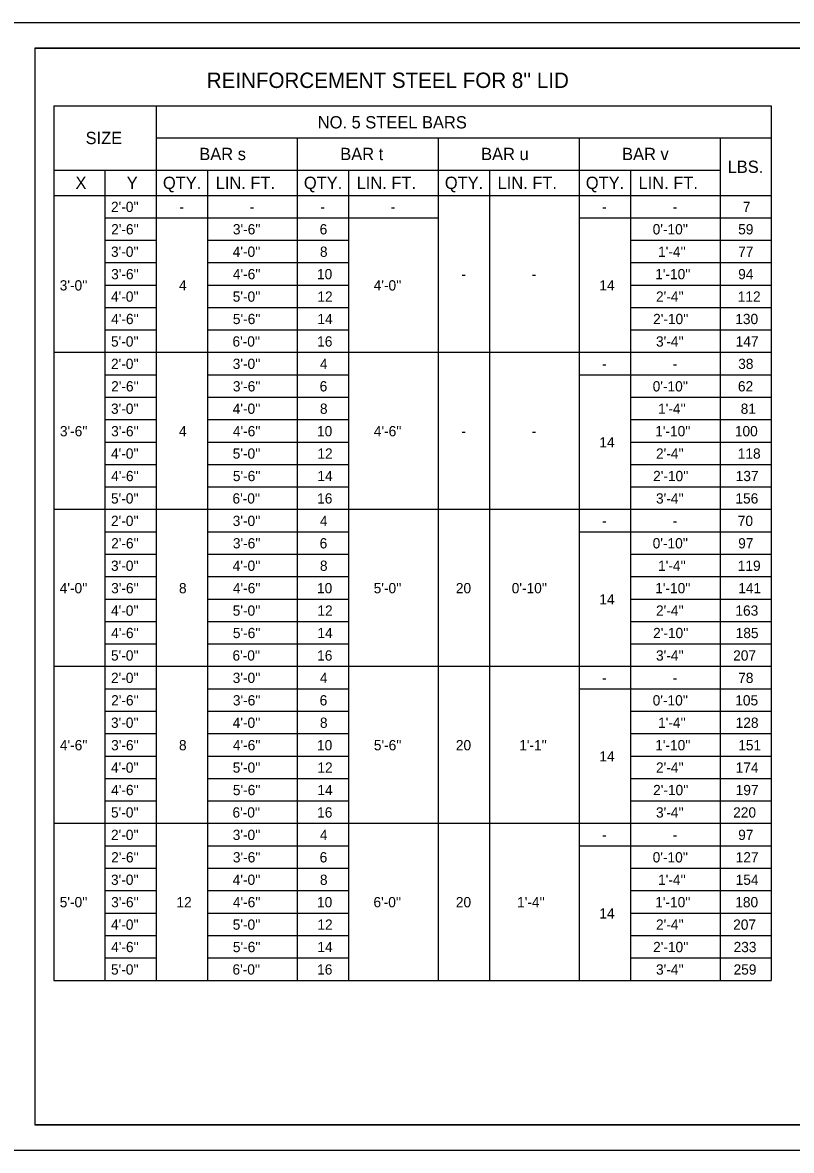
# Model space of a CAD drawing. Extents: x 997.6 to 1036.9, y 998.9 to 1022.7.
# Drawn here: x 1006.76 to 1021.76, y 1000 to 1022 of the extents above; entities that cross this region are included whole.
import ezdxf

# ---------------------------------------------------------------- set-up
doc = ezdxf.new("R2010")
doc.units = 0
for name, color, linetype in [('1', 7, 'Continuous'), ('10', 7, 'Continuous'), ('11', 7, 'Continuous'), ('14', 7, 'Continuous')]:
    doc.layers.add(name, color=color, linetype=linetype)

msp = doc.modelspace()

# ---------------------------------------------------------------- linework, layer by layer
at = {"layer": '1'}
for p, q in [((1007.366, 1020.374), (1021.366, 1020.374)), ((1007.366, 1020.374), (1007.366, 1003.312)), ((1009.366, 1020.374), (1009.366, 1003.312)), ((1021.366, 1020.374), (1021.366, 1003.312)), ((1009.366, 1019.749), (1021.366, 1019.749)), ((1012.116, 1019.749), (1012.116, 1018.624)), ((1014.866, 1019.749), (1014.866, 1003.312)), ((1017.616, 1019.749), (1017.616, 1003.312)), ((1020.366, 1019.749), (1020.366, 1003.312)), ((1007.366, 1019.124), (1020.366, 1019.124)), ((1008.366, 1019.124), (1008.366, 1003.312)), ((1010.366, 1019.124), (1010.366, 1018.624)), ((1013.116, 1019.124), (1013.116, 1003.312)), ((1015.866, 1019.124), (1015.866, 1003.312)), ((1018.616, 1019.124), (1018.616, 1003.312)), ((1007.366, 1018.624), (1009.366, 1018.624)), ((1009.366, 1018.624), (1010.366, 1018.624)), ((1010.366, 1018.624), (1010.366, 1003.312)), ((1010.366, 1018.624), (1021.366, 1018.624)), ((1012.116, 1018.624), (1012.116, 1003.312)), ((1009.366, 1018.187), (1008.366, 1018.187)), ((1010.366, 1018.187), (1009.366, 1018.187)), ((1012.116, 1018.187), (1010.366, 1018.187)), ((1013.116, 1018.187), (1012.116, 1018.187)), ((1014.866, 1018.187), (1013.116, 1018.187)), ((1018.616, 1018.187), (1017.616, 1018.187)), ((1020.366, 1018.187), (1018.616, 1018.187)), ((1021.366, 1018.187), (1020.366, 1018.187)), ((1009.366, 1017.749), (1008.366, 1017.749)), ((1012.116, 1017.749), (1010.366, 1017.749)), ((1013.116, 1017.749), (1012.116, 1017.749)), ((1020.366, 1017.749), (1018.616, 1017.749)), ((1021.366, 1017.749), (1020.366, 1017.749)), ((1009.366, 1017.312), (1008.366, 1017.312)), ((1012.116, 1017.312), (1010.366, 1017.312)), ((1013.116, 1017.312), (1012.116, 1017.312)), ((1020.366, 1017.312), (1018.616, 1017.312)), ((1021.366, 1017.312), (1020.366, 1017.312)), ((1009.366, 1016.874), (1008.366, 1016.874)), ((1012.116, 1016.874), (1010.366, 1016.874)), ((1013.116, 1016.874), (1012.116, 1016.874)), ((1020.366, 1016.874), (1018.616, 1016.874)), ((1021.366, 1016.874), (1020.366, 1016.874)), ((1009.366, 1016.437), (1008.366, 1016.437)), ((1012.116, 1016.437), (1010.366, 1016.437)), ((1013.116, 1016.437), (1012.116, 1016.437)), ((1020.366, 1016.437), (1018.616, 1016.437)), ((1021.366, 1016.437), (1020.366, 1016.437)), ((1009.366, 1015.999), (1008.366, 1015.999)), ((1012.116, 1015.999), (1010.366, 1015.999)), ((1013.116, 1015.999), (1012.116, 1015.999)), ((1020.366, 1015.999), (1018.616, 1015.999)), ((1021.366, 1015.999), (1020.366, 1015.999)), ((1008.366, 1015.562), (1007.366, 1015.562)), ((1021.366, 1015.562), (1008.366, 1015.562)), ((1009.366, 1015.124), (1008.366, 1015.124)), ((1012.116, 1015.124), (1010.366, 1015.124)), ((1013.116, 1015.124), (1012.116, 1015.124)), ((1018.616, 1015.124), (1017.616, 1015.124)), ((1020.366, 1015.124), (1018.616, 1015.124)), ((1021.366, 1015.124), (1020.366, 1015.124)), ((1009.366, 1014.687), (1008.366, 1014.687)), ((1012.116, 1014.687), (1010.366, 1014.687)), ((1013.116, 1014.687), (1012.116, 1014.687)), ((1020.366, 1014.687), (1018.616, 1014.687)), ((1021.366, 1014.687), (1020.366, 1014.687)), ((1009.366, 1014.249), (1008.366, 1014.249)), ((1012.116, 1014.249), (1010.366, 1014.249)), ((1013.116, 1014.249), (1012.116, 1014.249)), ((1020.366, 1014.249), (1018.616, 1014.249)), ((1021.366, 1014.249), (1020.366, 1014.249)), ((1009.366, 1013.812), (1008.366, 1013.812)), ((1012.116, 1013.812), (1010.366, 1013.812)), ((1013.116, 1013.812), (1012.116, 1013.812)), ((1020.366, 1013.812), (1018.616, 1013.812)), ((1021.366, 1013.812), (1020.366, 1013.812)), ((1009.366, 1013.374), (1008.366, 1013.374)), ((1012.116, 1013.374), (1010.366, 1013.374)), ((1013.116, 1013.374), (1012.116, 1013.374)), ((1020.366, 1013.374), (1018.616, 1013.374)), ((1021.366, 1013.374), (1020.366, 1013.374)), ((1009.366, 1012.937), (1008.366, 1012.937)), ((1012.116, 1012.937), (1010.366, 1012.937)), ((1013.116, 1012.937), (1012.116, 1012.937)), ((1020.366, 1012.937), (1018.616, 1012.937)), ((1021.366, 1012.937), (1020.366, 1012.937)), ((1008.366, 1012.499), (1007.366, 1012.499)), ((1021.366, 1012.499), (1008.366, 1012.499)), ((1009.366, 1012.062), (1008.366, 1012.062)), ((1012.116, 1012.062), (1010.366, 1012.062)), ((1013.116, 1012.062), (1012.116, 1012.062)), ((1018.616, 1012.062), (1017.616, 1012.062)), ((1020.366, 1012.062), (1018.616, 1012.062)), ((1021.366, 1012.062), (1020.366, 1012.062)), ((1009.366, 1011.624), (1008.366, 1011.624)), ((1012.116, 1011.624), (1010.366, 1011.624)), ((1013.116, 1011.624), (1012.116, 1011.624)), ((1020.366, 1011.624), (1018.616, 1011.624)), ((1021.366, 1011.624), (1020.366, 1011.624)), ((1009.366, 1011.187), (1008.366, 1011.187)), ((1012.116, 1011.187), (1010.366, 1011.187)), ((1013.116, 1011.187), (1012.116, 1011.187)), ((1020.366, 1011.187), (1018.616, 1011.187)), ((1021.366, 1011.187), (1020.366, 1011.187)), ((1009.366, 1010.749), (1008.366, 1010.749)), ((1012.116, 1010.749), (1010.366, 1010.749)), ((1013.116, 1010.749), (1012.116, 1010.749)), ((1020.366, 1010.749), (1018.616, 1010.749)), ((1021.366, 1010.749), (1020.366, 1010.749)), ((1009.366, 1010.312), (1008.366, 1010.312)), ((1012.116, 1010.312), (1010.366, 1010.312)), ((1013.116, 1010.312), (1012.116, 1010.312)), ((1020.366, 1010.312), (1018.616, 1010.312)), ((1021.366, 1010.312), (1020.366, 1010.312)), ((1009.366, 1009.874), (1008.366, 1009.874)), ((1012.116, 1009.874), (1010.366, 1009.874)), ((1013.116, 1009.874), (1012.116, 1009.874)), ((1020.366, 1009.874), (1018.616, 1009.874)), ((1021.366, 1009.874), (1020.366, 1009.874)), ((1008.366, 1009.437), (1007.366, 1009.437)), ((1021.366, 1009.437), (1008.366, 1009.437)), ((1009.366, 1008.999), (1008.366, 1008.999)), ((1012.116, 1008.999), (1010.366, 1008.999)), ((1013.116, 1008.999), (1012.116, 1008.999)), ((1018.616, 1008.999), (1017.616, 1008.999)), ((1020.366, 1008.999), (1018.616, 1008.999)), ((1021.366, 1008.999), (1020.366, 1008.999)), ((1009.366, 1008.562), (1008.366, 1008.562)), ((1012.116, 1008.562), (1010.366, 1008.562)), ((1013.116, 1008.562), (1012.116, 1008.562)), ((1020.366, 1008.562), (1018.616, 1008.562)), ((1021.366, 1008.562), (1020.366, 1008.562)), ((1009.366, 1008.124), (1008.366, 1008.124)), ((1012.116, 1008.124), (1010.366, 1008.124)), ((1013.116, 1008.124), (1012.116, 1008.124)), ((1020.366, 1008.124), (1018.616, 1008.124)), ((1021.366, 1008.124), (1020.366, 1008.124)), ((1009.366, 1007.687), (1008.366, 1007.687)), ((1012.116, 1007.687), (1010.366, 1007.687)), ((1013.116, 1007.687), (1012.116, 1007.687)), ((1020.366, 1007.687), (1018.616, 1007.687)), ((1021.366, 1007.687), (1020.366, 1007.687)), ((1009.366, 1007.249), (1008.366, 1007.249)), ((1012.116, 1007.249), (1010.366, 1007.249)), ((1013.116, 1007.249), (1012.116, 1007.249)), ((1020.366, 1007.249), (1018.616, 1007.249)), ((1021.366, 1007.249), (1020.366, 1007.249)), ((1009.366, 1006.812), (1008.366, 1006.812)), ((1012.116, 1006.812), (1010.366, 1006.812)), ((1013.116, 1006.812), (1012.116, 1006.812)), ((1020.366, 1006.812), (1018.616, 1006.812)), ((1021.366, 1006.812), (1020.366, 1006.812)), ((1008.366, 1006.374), (1007.366, 1006.374)), ((1021.366, 1006.374), (1008.366, 1006.374)), ((1009.366, 1005.937), (1008.366, 1005.937)), ((1012.116, 1005.937), (1010.366, 1005.937)), ((1013.116, 1005.937), (1012.116, 1005.937)), ((1018.616, 1005.937), (1017.616, 1005.937)), ((1020.366, 1005.937), (1018.616, 1005.937)), ((1021.366, 1005.937), (1020.366, 1005.937)), ((1009.366, 1005.499), (1008.366, 1005.499)), ((1012.116, 1005.499), (1010.366, 1005.499)), ((1013.116, 1005.499), (1012.116, 1005.499)), ((1020.366, 1005.499), (1018.616, 1005.499)), ((1021.366, 1005.499), (1020.366, 1005.499)), ((1009.366, 1005.062), (1008.366, 1005.062)), ((1012.116, 1005.062), (1010.366, 1005.062)), ((1013.116, 1005.062), (1012.116, 1005.062)), ((1020.366, 1005.062), (1018.616, 1005.062)), ((1021.366, 1005.062), (1020.366, 1005.062)), ((1009.366, 1004.624), (1008.366, 1004.624)), ((1012.116, 1004.624), (1010.366, 1004.624)), ((1013.116, 1004.624), (1012.116, 1004.624)), ((1020.366, 1004.624), (1018.616, 1004.624)), ((1021.366, 1004.624), (1020.366, 1004.624)), ((1009.366, 1004.187), (1008.366, 1004.187)), ((1012.116, 1004.187), (1010.366, 1004.187)), ((1013.116, 1004.187), (1012.116, 1004.187)), ((1020.366, 1004.187), (1018.616, 1004.187)), ((1021.366, 1004.187), (1020.366, 1004.187)), ((1009.366, 1003.749), (1008.366, 1003.749)), ((1012.116, 1003.749), (1010.366, 1003.749)), ((1013.116, 1003.749), (1012.116, 1003.749)), ((1020.366, 1003.749), (1018.616, 1003.749)), ((1021.366, 1003.749), (1020.366, 1003.749)), ((1007.366, 1003.312), (1021.366, 1003.312))]:
    msp.add_line(p, q, dxfattribs=at)
at = {"layer": '10'}
for p, q in [((1007, 1021.5), (1035.5, 1021.5)), ((1007, 1021.5), (1007, 1000.5)), ((1035.5, 1000.5), (1007, 1000.5))]:
    msp.add_line(p, q, dxfattribs=at)
at = {"layer": '11'}
msp.add_lwpolyline([(1007, 1000.5), (1035.5, 1000.5), (1035.5, 1021.5), (1007, 1021.5)], close=True, dxfattribs=at)
at = {"layer": '14'}
for p, q in [((1000, 1022), (1036, 1022)), ((1036, 1000), (1000, 1000))]:
    msp.add_line(p, q, dxfattribs=at)

# ---------------------------------------------------------------- texts
at = {"layer": '1'}
for s, height, p in [("REINFORCEMENT STEEL FOR 8'' LID", 0.3, (1010.353, 1020.724)), ('NO. 5 STEEL BARS', 0.24, (1012.518, 1019.935)), ('SIZE', 0.24, (1007.989, 1019.629)), ('BAR s', 0.24, (1010.207, 1019.317)), ('BAR t', 0.24, (1012.957, 1019.317)), ('BAR u', 0.24, (1015.705, 1019.317)), ('BAR v', 0.24, (1018.455, 1019.317)), ('LBS.', 0.24, (1020.514, 1019.067)), ('X', 0.24, (1007.791, 1018.754)), ('Y', 0.24, (1008.791, 1018.754)), ('QTY.', 0.24, (1009.497, 1018.754)), ('LIN. FT.', 0.24, (1010.526, 1018.754)), ('QTY.', 0.24, (1012.247, 1018.754)), ('LIN. FT.', 0.24, (1013.276, 1018.754)), ('QTY.', 0.24, (1014.997, 1018.754)), ('LIN. FT.', 0.24, (1016.026, 1018.754)), ('QTY.', 0.24, (1017.747, 1018.754)), ('LIN. FT.', 0.24, (1018.776, 1018.754)), ("2'-0''", 0.2, (1008.484, 1018.305)), ('-', 0.2, (1009.817, 1018.305)), ('-', 0.2, (1011.192, 1018.305)), ('-', 0.2, (1012.567, 1018.305)), ('-', 0.2, (1013.942, 1018.305)), ('-', 0.2, (1018.067, 1018.305)), ('-', 0.2, (1019.442, 1018.305)), ('7', 0.2, (1020.81, 1018.305)), ("2'-6''", 0.2, (1008.487, 1017.868)), ("3'-6''", 0.2, (1010.862, 1017.868)), ('6', 0.2, (1012.555, 1017.868)), ("0'-10''", 0.2, (1019.052, 1017.868)), ('59', 0.2, (1020.72, 1017.868)), ("3'-0''", 0.2, (1008.484, 1017.43)), ("4'-0''", 0.2, (1010.859, 1017.43)), ('8', 0.2, (1012.56, 1017.43)), ("1'-4''", 0.2, (1019.157, 1017.43)), ('77', 0.2, (1020.72, 1017.43)), ("3'-6''", 0.2, (1008.487, 1016.993)), ("4'-6''", 0.2, (1010.862, 1016.993)), ('10', 0.2, (1012.503, 1016.993)), ('-', 0.2, (1015.317, 1016.993)), ('-', 0.2, (1016.692, 1016.993)), ("1'-10''", 0.2, (1019.101, 1016.993)), ('94', 0.2, (1020.72, 1016.993)), ("3'-0''", 0.2, (1007.484, 1016.774)), ('4', 0.2, (1009.81, 1016.774)), ("4'-0''", 0.2, (1013.609, 1016.774)), ('14', 0.2, (1018.011, 1016.774)), ("4'-0''", 0.2, (1008.484, 1016.555)), ("5'-0''", 0.2, (1010.859, 1016.555)), ('12', 0.2, (1012.511, 1016.555)), ("2'-4''", 0.2, (1019.117, 1016.555)), ('112', 0.2, (1020.712, 1016.555)), ("4'-6''", 0.2, (1008.487, 1016.118)), ("5'-6''", 0.2, (1010.862, 1016.118)), ('14', 0.2, (1012.511, 1016.118)), ("2'-10''", 0.2, (1019.06, 1016.118)), ('130', 0.2, (1020.663, 1016.118)), ("5'-0''", 0.2, (1008.484, 1015.68)), ("6'-0''", 0.2, (1010.854, 1015.68)), ('16', 0.2, (1012.506, 1015.68)), ("3'-4''", 0.2, (1019.117, 1015.68)), ('147', 0.2, (1020.671, 1015.68)), ("2'-0''", 0.2, (1008.484, 1015.243)), ("3'-0''", 0.2, (1010.859, 1015.243)), ('4', 0.2, (1012.56, 1015.243)), ('-', 0.2, (1018.067, 1015.243)), ('-', 0.2, (1019.442, 1015.243)), ('38', 0.2, (1020.72, 1015.243)), ("2'-6''", 0.2, (1008.487, 1014.805)), ("3'-6''", 0.2, (1010.862, 1014.805)), ('6', 0.2, (1012.555, 1014.805)), ("0'-10''", 0.2, (1019.052, 1014.805)), ('62', 0.2, (1020.715, 1014.805)), ("3'-0''", 0.2, (1008.484, 1014.368)), ("4'-0''", 0.2, (1010.859, 1014.368)), ('8', 0.2, (1012.56, 1014.368)), ("1'-4''", 0.2, (1019.157, 1014.368)), ('81', 0.2, (1020.769, 1014.368)), ("3'-6''", 0.2, (1007.487, 1013.93)), ("3'-6''", 0.2, (1008.487, 1013.93)), ('4', 0.2, (1009.81, 1013.93)), ("4'-6''", 0.2, (1010.862, 1013.93)), ('10', 0.2, (1012.503, 1013.93)), ("4'-6''", 0.2, (1013.612, 1013.93)), ('-', 0.2, (1015.317, 1013.93)), ('-', 0.2, (1016.692, 1013.93)), ("1'-10''", 0.2, (1019.101, 1013.93)), ('100', 0.2, (1020.655, 1013.93)), ('14', 0.2, (1018.011, 1013.712)), ("4'-0''", 0.2, (1008.484, 1013.493)), ("5'-0''", 0.2, (1010.859, 1013.493)), ('12', 0.2, (1012.511, 1013.493)), ("2'-4''", 0.2, (1019.117, 1013.493)), ('118', 0.2, (1020.712, 1013.493)), ("4'-6''", 0.2, (1008.487, 1013.055)), ("5'-6''", 0.2, (1010.862, 1013.055)), ('14', 0.2, (1012.511, 1013.055)), ("2'-10''", 0.2, (1019.06, 1013.055)), ('137', 0.2, (1020.671, 1013.055)), ("5'-0''", 0.2, (1008.484, 1012.618)), ("6'-0''", 0.2, (1010.854, 1012.618)), ('16', 0.2, (1012.506, 1012.618)), ("3'-4''", 0.2, (1019.117, 1012.618)), ('156', 0.2, (1020.666, 1012.618)), ("2'-0''", 0.2, (1008.484, 1012.18)), ("3'-0''", 0.2, (1010.859, 1012.18)), ('4', 0.2, (1012.56, 1012.18)), ('-', 0.2, (1018.067, 1012.18)), ('-', 0.2, (1019.442, 1012.18)), ('70', 0.2, (1020.712, 1012.18)), ("2'-6''", 0.2, (1008.487, 1011.743)), ("3'-6''", 0.2, (1010.862, 1011.743)), ('6', 0.2, (1012.555, 1011.743)), ("0'-10''", 0.2, (1019.052, 1011.743)), ('97', 0.2, (1020.72, 1011.743)), ("3'-0''", 0.2, (1008.484, 1011.305)), ("4'-0''", 0.2, (1010.859, 1011.305)), ('8', 0.2, (1012.56, 1011.305)), ("1'-4''", 0.2, (1019.157, 1011.305)), ('119', 0.2, (1020.712, 1011.305)), ("4'-0''", 0.2, (1007.484, 1010.868)), ("3'-6''", 0.2, (1008.487, 1010.868)), ('8', 0.2, (1009.81, 1010.868)), ("4'-6''", 0.2, (1010.862, 1010.868)), ('10', 0.2, (1012.503, 1010.868)), ("5'-0''", 0.2, (1013.609, 1010.868)), ('20', 0.2, (1015.212, 1010.868)), ("0'-10''", 0.2, (1016.302, 1010.868)), ("1'-10''", 0.2, (1019.101, 1010.868)), ('141', 0.2, (1020.721, 1010.868)), ('14', 0.2, (1018.011, 1010.649)), ("4'-0''", 0.2, (1008.484, 1010.43)), ("5'-0''", 0.2, (1010.859, 1010.43)), ('12', 0.2, (1012.511, 1010.43)), ("2'-4''", 0.2, (1019.117, 1010.43)), ('163', 0.2, (1020.666, 1010.43)), ("4'-6''", 0.2, (1008.487, 1009.993)), ("5'-6''", 0.2, (1010.862, 1009.993)), ('14', 0.2, (1012.511, 1009.993)), ("2'-10''", 0.2, (1019.06, 1009.993)), ('185', 0.2, (1020.671, 1009.993)), ("5'-0''", 0.2, (1008.484, 1009.555)), ("6'-0''", 0.2, (1010.854, 1009.555)), ('16', 0.2, (1012.506, 1009.555)), ("3'-4''", 0.2, (1019.117, 1009.555)), ('207', 0.2, (1020.622, 1009.555)), ("2'-0''", 0.2, (1008.484, 1009.118)), ("3'-0''", 0.2, (1010.859, 1009.118)), ('4', 0.2, (1012.56, 1009.118)), ('-', 0.2, (1018.067, 1009.118)), ('-', 0.2, (1019.442, 1009.118)), ('78', 0.2, (1020.72, 1009.118)), ("2'-6''", 0.2, (1008.487, 1008.68)), ("3'-6''", 0.2, (1010.862, 1008.68)), ('6', 0.2, (1012.555, 1008.68)), ("0'-10''", 0.2, (1019.052, 1008.68)), ('105', 0.2, (1020.663, 1008.68)), ("3'-0''", 0.2, (1008.484, 1008.243)), ("4'-0''", 0.2, (1010.859, 1008.243)), ('8', 0.2, (1012.56, 1008.243)), ("1'-4''", 0.2, (1019.157, 1008.243)), ('128', 0.2, (1020.671, 1008.243)), ("4'-6''", 0.2, (1007.487, 1007.805)), ("3'-6''", 0.2, (1008.487, 1007.805)), ('8', 0.2, (1009.81, 1007.805)), ("4'-6''", 0.2, (1010.862, 1007.805)), ('10', 0.2, (1012.503, 1007.805)), ("5'-6''", 0.2, (1013.612, 1007.805)), ('20', 0.2, (1015.212, 1007.805)), ("1'-1''", 0.2, (1016.448, 1007.805)), ("1'-10''", 0.2, (1019.101, 1007.805)), ('151', 0.2, (1020.721, 1007.805)), ('14', 0.2, (1018.011, 1007.587)), ("4'-0''", 0.2, (1008.484, 1007.368)), ("5'-0''", 0.2, (1010.859, 1007.368)), ('12', 0.2, (1012.511, 1007.368)), ("2'-4''", 0.2, (1019.117, 1007.368)), ('174', 0.2, (1020.671, 1007.368)), ("4'-6''", 0.2, (1008.487, 1006.93)), ("5'-6''", 0.2, (1010.862, 1006.93)), ('14', 0.2, (1012.511, 1006.93)), ("2'-10''", 0.2, (1019.06, 1006.93)), ('197', 0.2, (1020.671, 1006.93)), ("5'-0''", 0.2, (1008.484, 1006.493)), ("6'-0''", 0.2, (1010.854, 1006.493)), ('16', 0.2, (1012.506, 1006.493)), ("3'-4''", 0.2, (1019.117, 1006.493)), ('220', 0.2, (1020.622, 1006.493)), ("2'-0''", 0.2, (1008.484, 1006.055)), ("3'-0''", 0.2, (1010.859, 1006.055)), ('4', 0.2, (1012.56, 1006.055)), ('-', 0.2, (1018.067, 1006.055)), ('-', 0.2, (1019.442, 1006.055)), ('97', 0.2, (1020.72, 1006.055)), ("2'-6''", 0.2, (1008.487, 1005.618)), ("3'-6''", 0.2, (1010.862, 1005.618)), ('6', 0.2, (1012.555, 1005.618)), ("0'-10''", 0.2, (1019.052, 1005.618)), ('127', 0.2, (1020.671, 1005.618)), ("3'-0''", 0.2, (1008.484, 1005.18)), ("4'-0''", 0.2, (1010.859, 1005.18)), ('8', 0.2, (1012.56, 1005.18)), ("1'-4''", 0.2, (1019.157, 1005.18)), ('154', 0.2, (1020.671, 1005.18)), ("5'-0''", 0.2, (1007.484, 1004.743)), ("3'-6''", 0.2, (1008.487, 1004.743)), ('12', 0.2, (1009.761, 1004.743)), ("4'-6''", 0.2, (1010.862, 1004.743)), ('10', 0.2, (1012.503, 1004.743)), ("6'-0''", 0.2, (1013.604, 1004.743)), ('20', 0.2, (1015.212, 1004.743)), ("1'-4''", 0.2, (1016.407, 1004.743)), ("1'-10''", 0.2, (1019.101, 1004.743)), ('180', 0.2, (1020.663, 1004.743)), ('14', 0.2, (1018.011, 1004.524)), ("4'-0''", 0.2, (1008.484, 1004.305)), ("5'-0''", 0.2, (1010.859, 1004.305)), ('12', 0.2, (1012.511, 1004.305)), ("2'-4''", 0.2, (1019.117, 1004.305)), ('207', 0.2, (1020.622, 1004.305)), ("4'-6''", 0.2, (1008.487, 1003.868)), ("5'-6''", 0.2, (1010.862, 1003.868)), ('14', 0.2, (1012.511, 1003.868)), ("2'-10''", 0.2, (1019.06, 1003.868)), ('233', 0.2, (1020.63, 1003.868)), ("5'-0''", 0.2, (1008.484, 1003.43)), ("6'-0''", 0.2, (1010.854, 1003.43)), ('16', 0.2, (1012.506, 1003.43)), ("3'-4''", 0.2, (1019.117, 1003.43)), ('259', 0.2, (1020.63, 1003.43))]:
    msp.add_text(s, height=height, dxfattribs=at).set_placement(p)

doc.saveas('drawing.dxf')
